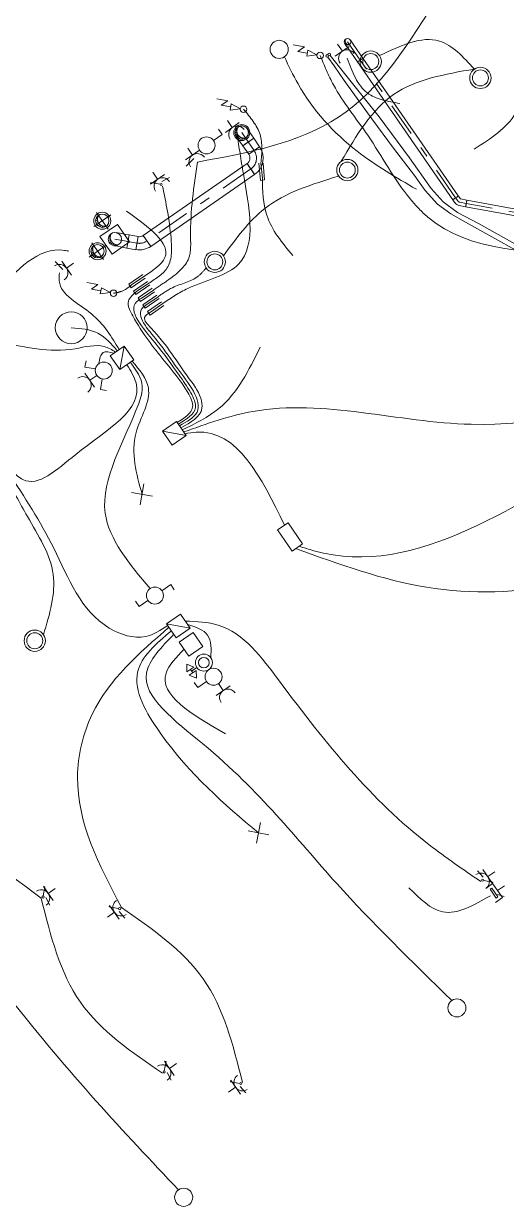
# Model space of a CAD drawing. Header units: metres. Extents: x 2747662.9 to 2747731.3, y 1250221.9 to 1250283.3.
# Drawn here: x 2747701.33 to 2747705.87, y 1250235.6 to 1250246.71 of the extents above; entities that cross this region are included whole.
import ezdxf

# ---------------------------------------------------------------- set-up
doc = ezdxf.new("R2010")
doc.units = ezdxf.units.M
doc.header["$MEASUREMENT"] = 0
for name, pattern in [('EL_Boden', [900, 600, -300]), ('EL_Hohldecke', [1500, 600, -300, 0, -300, 0, -300]), ('STRICHPUNKT2-A0PKHS6Z00', [0.635, 0.3175, -0.15875, 0, -0.15875]), ('STRICHPUNKT2-A0PKHS7900', [0.635, 0.3175, -0.15875, 0, -0.15875]), ('STRICHPUNKT2-A0PKHS8H00', [0.635, 0.3175, -0.15875, 0, -0.15875])]:
    doc.linetypes.add(name, pattern=pattern)
for name, color, linetype in [('___deckendurchbruch', 7, 'Continuous'), ('___elektro', 7, 'Continuous'), ('___lueftung', 7, 'Continuous'), ('___sanitär', 7, 'Continuous')]:
    doc.layers.add(name, color=color, linetype=linetype)

msp = doc.modelspace()

# ---------------------------------------------------------------- linework, layer by layer
at = {"color": 30, "linetype": 'Continuous', "lineweight": 0, "true_color": 0xff8d1c}
for p, q in [((2747703.559, 1250245.24), (2747703.545, 1250245.4)), ((2747703.565, 1250245.402), (2747703.578, 1250245.262)), ((2747703.565, 1250245.402), (2747703.565, 1250245.402)), ((2747703.585, 1250245.403), (2747703.599, 1250245.244)), ((2747703.599, 1250245.244), (2747703.559, 1250245.24)), ((2747702.322, 1250244.263), (2747702.453, 1250244.354)), ((2747702.344, 1250244.23), (2747702.322, 1250244.263)), ((2747702.476, 1250244.321), (2747702.344, 1250244.23)), ((2747702.465, 1250244.337), (2747702.349, 1250244.258)), ((2747702.366, 1250244.199), (2747702.497, 1250244.29)), ((2747702.52, 1250244.257), (2747702.389, 1250244.166)), ((2747702.509, 1250244.273), (2747702.394, 1250244.194)), ((2747702.465, 1250244.337), (2747702.465, 1250244.337)), ((2747702.509, 1250244.273), (2747702.509, 1250244.273)), ((2747702.389, 1250244.166), (2747702.366, 1250244.199)), ((2747702.41, 1250244.135), (2747702.542, 1250244.226)), ((2747702.433, 1250244.102), (2747702.41, 1250244.135)), ((2747702.565, 1250244.193), (2747702.433, 1250244.102)), ((2747702.553, 1250244.209), (2747702.438, 1250244.13)), ((2747702.454, 1250244.071), (2747702.586, 1250244.162)), ((2747702.609, 1250244.129), (2747702.477, 1250244.038)), ((2747702.597, 1250244.146), (2747702.482, 1250244.066)), ((2747702.553, 1250244.209), (2747702.553, 1250244.209)), ((2747702.597, 1250244.146), (2747702.597, 1250244.146)), ((2747702.477, 1250244.038), (2747702.454, 1250244.071)), ((2747702.499, 1250244.007), (2747702.63, 1250244.098)), ((2747702.499, 1250244.007), (2747702.63, 1250244.098)), ((2747702.653, 1250244.065), (2747702.522, 1250243.974)), ((2747702.653, 1250244.065), (2747702.522, 1250243.974)), ((2747702.642, 1250244.082), (2747702.527, 1250244.002)), ((2747702.642, 1250244.082), (2747702.527, 1250244.002)), ((2747702.642, 1250244.082), (2747702.642, 1250244.082)), ((2747702.642, 1250244.082), (2747702.642, 1250244.082)), ((2747702.522, 1250243.974), (2747702.499, 1250244.007)), ((2747702.522, 1250243.974), (2747702.499, 1250244.007))]:
    msp.add_line(p, q, dxfattribs=at)
at = {"color": 30, "linetype": 'EL_Boden', "lineweight": 0, "true_color": 0xff8d1c}
for points, knots in [([(2747705.243, 1250246.989), (2747704.968, 1250246.543), (2747704.693, 1250246.097), (2747704.294, 1250245.833), (2747703.923, 1250245.588), (2747703.445, 1250245.5), (2747702.967, 1250245.412)], [0, 0, 0, 0, 1, 1, 1, 2, 2, 2, 2]), ([(2747704.121, 1250246.414), (2747704.16, 1250246.32), (2747704.198, 1250246.226), (2747704.247, 1250246.138), (2747704.337, 1250245.97), (2747704.461, 1250245.822), (2747704.569, 1250245.664), (2747704.705, 1250245.464), (2747704.815, 1250245.249), (2747704.97, 1250245.063), (2747705.02, 1250245.002), (2747705.075, 1250244.944), (2747705.135, 1250244.894), (2747705.527, 1250244.563), (2747706.114, 1250244.561), (2747706.652, 1250244.555), (2747706.968, 1250244.552), (2747707.267, 1250244.549), (2747707.566, 1250244.545)], [0, 0, 0, 0, 1, 1, 1, 2, 2, 2, 3, 3, 3, 4, 4, 4, 5, 5, 5, 6, 6, 6, 6]), ([(2747704.375, 1250246.387), (2747704.423, 1250246.26), (2747704.471, 1250246.132), (2747704.565, 1250246.061), (2747704.645, 1250246.002), (2747704.757, 1250245.982), (2747704.869, 1250245.963)], [0, 0, 0, 0, 1, 1, 1, 2, 2, 2, 2])]:
    msp.add_open_spline(points, degree=3, knots=knots, dxfattribs=at)
at = {"color": 30, "linetype": 'EL_Hohldecke', "lineweight": 0, "true_color": 0xff8d1c}
for points, knots in [([(2747705.571, 1250246.286), (2747705.467, 1250246.399), (2747705.363, 1250246.513), (2747705.242, 1250246.549), (2747705.076, 1250246.6), (2747704.877, 1250246.506), (2747704.679, 1250246.413)], [0, 0, 0, 0, 1, 1, 1, 2, 2, 2, 2]), ([(2747704.32, 1250245.419), (2747704.462, 1250245.66), (2747704.603, 1250245.901), (2747704.812, 1250246.046), (2747705.02, 1250246.19), (2747705.296, 1250246.238), (2747705.571, 1250246.286)], [0, 0, 0, 0, 1, 1, 1, 2, 2, 2, 2]), ([(2747703.401, 1250245.908), (2747703.465, 1250245.832), (2747703.529, 1250245.757), (2747703.556, 1250245.67), (2747703.581, 1250245.588), (2747703.573, 1250245.495), (2747703.565, 1250245.402)], [0, 0, 0, 0, 1, 1, 1, 2, 2, 2, 2]), ([(2747703.341, 1250245.671), (2747703.359, 1250245.552), (2747703.376, 1250245.433), (2747703.399, 1250245.301), (2747703.451, 1250245.002), (2747703.528, 1250244.634), (2747703.356, 1250244.454), (2747703.249, 1250244.342), (2747703.043, 1250244.303), (2747702.878, 1250244.225), (2747702.792, 1250244.184), (2747702.717, 1250244.133), (2747702.642, 1250244.082)], [0, 0, 0, 0, 1, 1, 1, 2, 2, 2, 3, 3, 3, 4, 4, 4, 4]), ([(2747702.967, 1250245.412), (2747702.933, 1250245.182), (2747702.9, 1250244.953), (2747702.903, 1250244.709), (2747702.904, 1250244.64), (2747702.908, 1250244.569), (2747702.886, 1250244.509), (2747702.855, 1250244.426), (2747702.775, 1250244.362), (2747702.697, 1250244.307), (2747702.648, 1250244.272), (2747702.601, 1250244.241), (2747702.553, 1250244.209)], [0, 0, 0, 0, 1, 1, 1, 2, 2, 2, 3, 3, 3, 4, 4, 4, 4]), ([(2747703.213, 1250244.531), (2747703.331, 1250244.694), (2747703.449, 1250244.857), (2747703.601, 1250244.975), (2747703.795, 1250245.127), (2747704.045, 1250245.203), (2747704.295, 1250245.28)], [0, 0, 0, 0, 1, 1, 1, 2, 2, 2, 2]), ([(2747702.639, 1250245.185), (2747702.672, 1250245.028), (2747702.704, 1250244.872), (2747702.719, 1250244.698), (2747702.728, 1250244.602), (2747702.731, 1250244.501), (2747702.688, 1250244.426), (2747702.651, 1250244.362), (2747702.58, 1250244.318), (2747702.509, 1250244.273)], [0, 0, 0, 0, 1, 1, 1, 2, 2, 2, 3, 3, 3, 3]), ([(2747703.049, 1250244.417), (2747703.025, 1250244.389), (2747703.002, 1250244.361), (2747702.974, 1250244.339), (2747702.906, 1250244.286), (2747702.812, 1250244.269), (2747702.732, 1250244.231), (2747702.684, 1250244.208), (2747702.641, 1250244.177), (2747702.597, 1250244.146)], [0, 0, 0, 0, 1, 1, 1, 2, 2, 2, 3, 3, 3, 3]), ([(2747702.179, 1250244.179), (2747702.207, 1250244.184), (2747702.235, 1250244.189), (2747702.26, 1250244.199), (2747702.293, 1250244.213), (2747702.321, 1250244.235), (2747702.349, 1250244.258)], [0, 0, 0, 0, 1, 1, 1, 2, 2, 2, 2])]:
    msp.add_open_spline(points, degree=3, knots=knots, dxfattribs=at)
at = {"color": 30, "linetype": 'Continuous', "lineweight": 0, "true_color": 0xff8d1c}
for points, knots in [([(2747703.785, 1250246.401), (2747703.826, 1250246.315), (2747703.866, 1250246.229), (2747703.913, 1250246.146), (2747704.052, 1250245.902), (2747704.247, 1250245.687), (2747704.469, 1250245.514), (2747704.644, 1250245.377), (2747704.835, 1250245.267), (2747705.027, 1250245.156)], [0, 0, 0, 0, 1, 1, 1, 2, 2, 2, 3, 3, 3, 3]), ([(2747706.048, 1250246.415), (2747706.047, 1250246.219), (2747706.045, 1250246.023), (2747705.959, 1250245.873), (2747705.879, 1250245.732), (2747705.724, 1250245.632), (2747705.569, 1250245.532)], [0, 0, 0, 0, 1, 1, 1, 2, 2, 2, 2]), ([(2747703.578, 1250245.262), (2747703.58, 1250245.142), (2747703.583, 1250245.021), (2747703.619, 1250244.912), (2747703.665, 1250244.773), (2747703.764, 1250244.653), (2747703.864, 1250244.533)], [0, 0, 0, 0, 1, 1, 1, 2, 2, 2, 2]), ([(2747702.465, 1250244.337), (2747702.55, 1250244.395), (2747702.635, 1250244.452), (2747702.662, 1250244.514), (2747702.72, 1250244.646), (2747702.511, 1250244.798), (2747702.302, 1250244.95)], [0, 0, 0, 0, 1, 1, 1, 2, 2, 2, 2]), ([(2747700.773, 1250243.791), (2747700.87, 1250243.919), (2747700.968, 1250244.047), (2747701.084, 1250244.186), (2747701.258, 1250244.392), (2747701.475, 1250244.621), (2747701.718, 1250244.582), (2747701.732, 1250244.58), (2747701.745, 1250244.577), (2747701.759, 1250244.574)], [0, 0, 0, 0, 1, 1, 1, 2, 2, 2, 3, 3, 3, 3]), ([(2747701.67, 1250244.37), (2747701.668, 1250244.344), (2747701.666, 1250244.319), (2747701.668, 1250244.295), (2747701.681, 1250244.159), (2747701.85, 1250244.084), (2747701.97, 1250243.986), (2747702.089, 1250243.889), (2747702.16, 1250243.769), (2747702.231, 1250243.649)], [0, 0, 0, 0, 1, 1, 1, 2, 2, 2, 3, 3, 3, 3]), ([(2747702.438, 1250244.13), (2747702.423, 1250244.121), (2747702.409, 1250244.111), (2747702.398, 1250244.101), (2747702.303, 1250244.014), (2747702.458, 1250243.849), (2747702.566, 1250243.717), (2747702.666, 1250243.597), (2747702.725, 1250243.506), (2747702.795, 1250243.408), (2747702.831, 1250243.358), (2747702.87, 1250243.305), (2747702.905, 1250243.243), (2747702.931, 1250243.198), (2747702.954, 1250243.146), (2747702.949, 1250243.104), (2747702.94, 1250243.039), (2747702.864, 1250242.995), (2747702.788, 1250242.95)], [0, 0, 0, 0, 1, 1, 1, 2, 2, 2, 3, 3, 3, 4, 4, 4, 5, 5, 5, 6, 6, 6, 6]), ([(2747702.394, 1250244.194), (2747702.361, 1250244.165), (2747702.328, 1250244.137), (2747702.319, 1250244.103), (2747702.308, 1250244.062), (2747702.334, 1250244.013), (2747702.359, 1250243.966), (2747702.452, 1250243.799), (2747702.551, 1250243.671), (2747702.655, 1250243.545), (2747702.73, 1250243.454), (2747702.807, 1250243.364), (2747702.876, 1250243.247), (2747702.903, 1250243.2), (2747702.928, 1250243.149), (2747702.922, 1250243.107), (2747702.914, 1250243.049), (2747702.846, 1250243.007), (2747702.777, 1250242.965)], [0, 0, 0, 0, 1, 1, 1, 2, 2, 2, 3, 3, 3, 4, 4, 4, 5, 5, 5, 6, 6, 6, 6]), ([(2747702.482, 1250244.066), (2747702.472, 1250244.059), (2747702.462, 1250244.052), (2747702.454, 1250244.044), (2747702.379, 1250243.971), (2747702.505, 1250243.837), (2747702.589, 1250243.733), (2747702.671, 1250243.633), (2747702.714, 1250243.561), (2747702.783, 1250243.467), (2747702.877, 1250243.34), (2747703.019, 1250243.171), (2747702.964, 1250243.062), (2747702.939, 1250243.011), (2747702.869, 1250242.972), (2747702.799, 1250242.934)], [0, 0, 0, 0, 1, 1, 1, 2, 2, 2, 3, 3, 3, 4, 4, 4, 5, 5, 5, 5]), ([(2747702.527, 1250244.002), (2747702.502, 1250243.986), (2747702.477, 1250243.97), (2747702.471, 1250243.952), (2747702.462, 1250243.923), (2747702.498, 1250243.887), (2747702.53, 1250243.853), (2747702.695, 1250243.677), (2747702.772, 1250243.537), (2747702.884, 1250243.383), (2747702.927, 1250243.325), (2747702.974, 1250243.266), (2747702.998, 1250243.193), (2747703.008, 1250243.161), (2747703.014, 1250243.127), (2747703.01, 1250243.098), (2747702.997, 1250243.014), (2747702.905, 1250242.965), (2747702.812, 1250242.915)], [0, 0, 0, 0, 1, 1, 1, 2, 2, 2, 3, 3, 3, 4, 4, 4, 5, 5, 5, 6, 6, 6, 6]), ([(2747701.781, 1250243.855), (2747701.869, 1250243.848), (2747701.957, 1250243.84), (2747702.03, 1250243.803), (2747702.101, 1250243.767), (2747702.158, 1250243.702), (2747702.214, 1250243.638)], [0, 0, 0, 0, 1, 1, 1, 2, 2, 2, 2]), ([(2747701.106, 1250243.724), (2747701.34, 1250243.671), (2747701.574, 1250243.618), (2747701.817, 1250243.658), (2747701.911, 1250243.673), (2747702.006, 1250243.702), (2747702.092, 1250243.677), (2747702.128, 1250243.667), (2747702.163, 1250243.647), (2747702.198, 1250243.626)], [0, 0, 0, 0, 1, 1, 1, 2, 2, 2, 3, 3, 3, 3]), ([(2747702.041, 1250243.518), (2747702.048, 1250243.562), (2747702.054, 1250243.606), (2747702.08, 1250243.621), (2747702.103, 1250243.636), (2747702.142, 1250243.625), (2747702.181, 1250243.615)], [0, 0, 0, 0, 1, 1, 1, 2, 2, 2, 2]), ([(2747702.825, 1250242.896), (2747702.948, 1250242.955), (2747703.07, 1250243.013), (2747703.17, 1250243.096), (2747703.344, 1250243.24), (2747703.451, 1250243.456), (2747703.557, 1250243.671)], [0, 0, 0, 0, 1, 1, 1, 2, 2, 2, 2]), ([(2747701.219, 1250242.511), (2747701.255, 1250242.478), (2747701.29, 1250242.446), (2747701.327, 1250242.428), (2747701.474, 1250242.355), (2747701.639, 1250242.518), (2747701.823, 1250242.664), (2747702.118, 1250242.897), (2747702.462, 1250243.085), (2747702.39, 1250243.338), (2747702.374, 1250243.392), (2747702.34, 1250243.449), (2747702.305, 1250243.506)], [0, 0, 0, 0, 1, 1, 1, 2, 2, 2, 3, 3, 3, 4, 4, 4, 4]), ([(2747702.523, 1250241.403), (2747702.328, 1250241.634), (2747702.134, 1250241.866), (2747702.1, 1250242.113), (2747702.056, 1250242.436), (2747702.284, 1250242.788), (2747702.415, 1250243.144), (2747702.434, 1250243.198), (2747702.452, 1250243.252), (2747702.449, 1250243.303), (2747702.445, 1250243.383), (2747702.391, 1250243.456), (2747702.338, 1250243.529)], [0, 0, 0, 0, 1, 1, 1, 2, 2, 2, 3, 3, 3, 4, 4, 4, 4]), ([(2747702.447, 1250242.289), (2747702.393, 1250242.482), (2747702.34, 1250242.675), (2747702.391, 1250242.869), (2747702.43, 1250243.013), (2747702.528, 1250243.158), (2747702.506, 1250243.289), (2747702.492, 1250243.377), (2747702.423, 1250243.459), (2747702.355, 1250243.54)], [0, 0, 0, 0, 1, 1, 1, 2, 2, 2, 3, 3, 3, 3]), ([(2747702.839, 1250242.876), (2747703.055, 1250242.952), (2747703.27, 1250243.029), (2747703.489, 1250243.068), (2747704.154, 1250243.187), (2747704.854, 1250242.964), (2747705.541, 1250242.947), (2747706.139, 1250242.932), (2747706.727, 1250243.073), (2747707.32, 1250243.135), (2747707.613, 1250243.166), (2747707.907, 1250243.178), (2747708.201, 1250243.189)], [0, 0, 0, 0, 1, 1, 1, 2, 2, 2, 3, 3, 3, 4, 4, 4, 4]), ([(2747703.924, 1250241.802), (2747703.969, 1250241.787), (2747704.015, 1250241.772), (2747704.061, 1250241.759), (2747705.029, 1250241.485), (2747705.986, 1250242.227), (2747706.945, 1250242.74), (2747707.242, 1250242.899), (2747707.54, 1250243.036), (2747707.843, 1250243.033), (2747708.076, 1250243.03), (2747708.313, 1250242.945), (2747708.55, 1250242.859)], [0, 0, 0, 0, 1, 1, 1, 2, 2, 2, 3, 3, 3, 4, 4, 4, 4]), ([(2747702.851, 1250242.859), (2747702.887, 1250242.865), (2747702.923, 1250242.871), (2747702.957, 1250242.873), (2747703.345, 1250242.898), (2747703.566, 1250242.449), (2747703.787, 1250241.999)], [0, 0, 0, 0, 1, 1, 1, 2, 2, 2, 2]), ([(2747703.891, 1250241.779), (2747704.303, 1250241.631), (2747704.715, 1250241.483), (2747705.121, 1250241.416), (2747705.982, 1250241.275), (2747706.814, 1250241.498), (2747707.816, 1250241.773), (2747708.211, 1250241.882), (2747708.632, 1250241.999), (2747708.751, 1250242.296), (2747708.81, 1250242.443), (2747708.795, 1250242.634), (2747708.78, 1250242.824)], [0, 0, 0, 0, 1, 1, 1, 2, 2, 2, 3, 3, 3, 4, 4, 4, 4]), ([(2747701.52, 1250240.97), (2747701.578, 1250241.162), (2747701.636, 1250241.354), (2747701.611, 1250241.537), (2747701.586, 1250241.726), (2747701.47, 1250241.905), (2747701.369, 1250242.081), (2747701.294, 1250242.211), (2747701.226, 1250242.34), (2747701.159, 1250242.469)], [0, 0, 0, 0, 1, 1, 1, 2, 2, 2, 3, 3, 3, 3]), ([(2747702.689, 1250241.056), (2747702.621, 1250241.012), (2747702.554, 1250240.969), (2747702.48, 1250240.953), (2747702.369, 1250240.93), (2747702.242, 1250240.97), (2747702.139, 1250241.032), (2747701.868, 1250241.194), (2747701.756, 1250241.504), (2747701.616, 1250241.784), (2747701.489, 1250242.037), (2747701.341, 1250242.264), (2747701.192, 1250242.492)], [0, 0, 0, 0, 1, 1, 1, 2, 2, 2, 3, 3, 3, 4, 4, 4, 4]), ([(2747702.252, 1250238.406), (2747702.044, 1250238.805), (2747701.835, 1250239.205), (2747701.84, 1250239.634), (2747701.842, 1250239.834), (2747701.891, 1250240.041), (2747701.978, 1250240.223), (2747702.136, 1250240.55), (2747702.418, 1250240.795), (2747702.7, 1250241.04)], [0, 0, 0, 0, 1, 1, 1, 2, 2, 2, 3, 3, 3, 3]), ([(2747705.632, 1250238.65), (2747705.467, 1250238.762), (2747705.301, 1250238.874), (2747705.146, 1250238.995), (2747704.602, 1250239.416), (2747704.182, 1250239.94), (2747703.738, 1250240.533), (2747703.572, 1250240.755), (2747703.403, 1250240.986), (2747703.163, 1250241.06), (2747703.068, 1250241.089), (2747702.961, 1250241.094), (2747702.854, 1250241.098)], [0, 0, 0, 0, 1, 1, 1, 2, 2, 2, 3, 3, 3, 4, 4, 4, 4]), ([(2747703.093, 1250240.753), (2747703.097, 1250240.833), (2747703.1, 1250240.913), (2747703.063, 1250240.965), (2747703.027, 1250241.016), (2747702.952, 1250241.041), (2747702.877, 1250241.065)], [0, 0, 0, 0, 1, 1, 1, 2, 2, 2, 2]), ([(2747703.541, 1250239.107), (2747703.22, 1250239.378), (2747702.9, 1250239.649), (2747702.618, 1250240.046), (2747702.487, 1250240.231), (2747702.365, 1250240.443), (2747702.405, 1250240.619), (2747702.438, 1250240.764), (2747702.58, 1250240.885), (2747702.723, 1250241.007)], [0, 0, 0, 0, 1, 1, 1, 2, 2, 2, 3, 3, 3, 3]), ([(2747705.358, 1250237.531), (2747704.982, 1250237.899), (2747704.606, 1250238.267), (2747704.278, 1250238.63), (2747703.89, 1250239.06), (2747703.57, 1250239.485), (2747703.016, 1250239.946), (2747702.758, 1250240.16), (2747702.449, 1250240.382), (2747702.489, 1250240.611), (2747702.511, 1250240.731), (2747702.628, 1250240.852), (2747702.746, 1250240.974)], [0, 0, 0, 0, 1, 1, 1, 2, 2, 2, 3, 3, 3, 4, 4, 4, 4]), ([(2747702.842, 1250240.834), (2747702.77, 1250240.758), (2747702.697, 1250240.682), (2747702.672, 1250240.609), (2747702.602, 1250240.403), (2747702.916, 1250240.22), (2747703.23, 1250240.038)], [0, 0, 0, 0, 1, 1, 1, 2, 2, 2, 2]), ([(2747701.499, 1250238.493), (2747701.087, 1250238.805), (2747700.674, 1250239.118), (2747700.243, 1250239.083), (2747699.959, 1250239.06), (2747699.667, 1250238.886), (2747699.405, 1250238.72), (2747699.326, 1250238.67), (2747699.249, 1250238.621), (2747699.172, 1250238.572)], [0, 0, 0, 0, 1, 1, 1, 2, 2, 2, 3, 3, 3, 3]), ([(2747702.789, 1250235.752), (2747702.276, 1250236.296), (2747701.762, 1250236.839), (2747701.199, 1250237.562), (2747700.754, 1250238.132), (2747700.278, 1250238.814), (2747699.703, 1250238.738), (2747699.538, 1250238.716), (2747699.364, 1250238.631), (2747699.19, 1250238.546)], [0, 0, 0, 0, 1, 1, 1, 2, 2, 2, 3, 3, 3, 3]), ([(2747705.722, 1250238.517), (2747705.567, 1250238.427), (2747705.412, 1250238.337), (2747705.274, 1250238.365), (2747705.16, 1250238.387), (2747705.058, 1250238.489), (2747704.956, 1250238.592)], [0, 0, 0, 0, 1, 1, 1, 2, 2, 2, 2]), ([(2747702.638, 1250236.848), (2747702.347, 1250237.047), (2747702.056, 1250237.246), (2747701.867, 1250237.516), (2747701.673, 1250237.792), (2747701.586, 1250238.142), (2747701.499, 1250238.493)], [0, 0, 0, 0, 1, 1, 1, 2, 2, 2, 2]), ([(2747703.391, 1250236.762), (2747703.303, 1250237.111), (2747703.215, 1250237.46), (2747703.022, 1250237.735), (2747702.832, 1250238.006), (2747702.542, 1250238.206), (2747702.252, 1250238.406)], [0, 0, 0, 0, 1, 1, 1, 2, 2, 2, 2])]:
    msp.add_open_spline(points, degree=3, knots=knots, dxfattribs=at)
at = {"layer": '___deckendurchbruch', "color": 215, "linetype": 'STRICHPUNKT2-A0PKHS6Z00', "lineweight": 0, "true_color": 0xa44f91}
for p, q in [((2747701.994, 1250244.806), (2747702.152, 1250244.915)), ((2747702.128, 1250244.781), (2747702.018, 1250244.939)), ((2747701.949, 1250244.519), (2747702.107, 1250244.628)), ((2747702.083, 1250244.495), (2747701.973, 1250244.653))]:
    msp.add_line(p, q, dxfattribs=at)
at = {"layer": '___deckendurchbruch', "color": 215, "linetype": 'Continuous', "lineweight": 0, "true_color": 0xa44f91}
for centre in [(2747702.073, 1250244.86), (2747702.028, 1250244.574)]:
    msp.add_circle(centre, 0.08, dxfattribs=at)
at = {"layer": '___elektro', "color": 30, "linetype": 'Continuous', "lineweight": 0, "true_color": 0xff8d1c}
for p, q in [((2747703.688, 1250246.541), (2747703.688, 1250246.541)), ((2747703.806, 1250246.52), (2747703.806, 1250246.52)), ((2747703.974, 1250246.495), (2747703.869, 1250246.514)), ((2747703.912, 1250246.452), (2747703.974, 1250246.495)), ((2747703.995, 1250246.407), (2747704.005, 1250246.465)), ((2747704.091, 1250246.42), (2747704.005, 1250246.465)), ((2747704.264, 1250246.407), (2747704.395, 1250246.499)), ((2747704.33, 1250246.453), (2747704.284, 1250246.519)), ((2747704.284, 1250246.519), (2747704.284, 1250246.519)), ((2747704.284, 1250246.519), (2747704.284, 1250246.519)), ((2747703.667, 1250246.423), (2747703.667, 1250246.423)), ((2747703.785, 1250246.401), (2747703.785, 1250246.402)), ((2747703.785, 1250246.401), (2747703.785, 1250246.402)), ((2747703.785, 1250246.401), (2747703.785, 1250246.402)), ((2747704, 1250246.436), (2747703.912, 1250246.452)), ((2747704.091, 1250246.42), (2747703.995, 1250246.407)), ((2747704.121, 1250246.414), (2747704.121, 1250246.414)), ((2747704.54, 1250246.438), (2747704.54, 1250246.438)), ((2747704.597, 1250246.356), (2747704.597, 1250246.356)), ((2747704.679, 1250246.413), (2747704.679, 1250246.413)), ((2747704.515, 1250246.299), (2747704.515, 1250246.299)), ((2747704.515, 1250246.299), (2747704.515, 1250246.299)), ((2747704.654, 1250246.274), (2747704.654, 1250246.274)), ((2747705.571, 1250246.286), (2747705.571, 1250246.286)), ((2747705.71, 1250246.26), (2747705.71, 1250246.26)), ((2747705.546, 1250246.146), (2747705.546, 1250246.146)), ((2747705.546, 1250246.146), (2747705.546, 1250246.146)), ((2747705.628, 1250246.203), (2747705.628, 1250246.203)), ((2747705.685, 1250246.121), (2747705.685, 1250246.121)), ((2747703.254, 1250245.988), (2747703.15, 1250246.007)), ((2747703.192, 1250245.946), (2747703.254, 1250245.988)), ((2747703.281, 1250245.93), (2747703.192, 1250245.946)), ((2747703.275, 1250245.901), (2747703.286, 1250245.958)), ((2747703.371, 1250245.913), (2747703.275, 1250245.901)), ((2747703.371, 1250245.913), (2747703.286, 1250245.958)), ((2747703.401, 1250245.908), (2747703.401, 1250245.908)), ((2747703.295, 1250245.737), (2747703.25, 1250245.803)), ((2747703.25, 1250245.803), (2747703.25, 1250245.803)), ((2747703.25, 1250245.803), (2747703.25, 1250245.803)), ((2747703.201, 1250245.671), (2747703.166, 1250245.72)), ((2747703.23, 1250245.691), (2747703.361, 1250245.783)), ((2747703.007, 1250245.634), (2747703.007, 1250245.634)), ((2747703.118, 1250245.614), (2747703.201, 1250245.671)), ((2747703.118, 1250245.614), (2747703.118, 1250245.614)), ((2747702.987, 1250245.523), (2747702.855, 1250245.432)), ((2747702.921, 1250245.477), (2747702.876, 1250245.543)), ((2747702.876, 1250245.543), (2747702.876, 1250245.543)), ((2747702.876, 1250245.543), (2747702.876, 1250245.543)), ((2747702.921, 1250245.477), (2747702.921, 1250245.478)), ((2747702.987, 1250245.523), (2747702.987, 1250245.523)), ((2747703.098, 1250245.503), (2747703.098, 1250245.503)), ((2747702.861, 1250245.372), (2747702.935, 1250245.444)), ((2747704.32, 1250245.419), (2747704.32, 1250245.419)), ((2747704.459, 1250245.394), (2747704.459, 1250245.394)), ((2747702.527, 1250245.205), (2747702.659, 1250245.296)), ((2747702.548, 1250245.316), (2747702.548, 1250245.316)), ((2747702.548, 1250245.316), (2747702.548, 1250245.316)), ((2747702.593, 1250245.251), (2747702.548, 1250245.316)), ((2747702.548, 1250245.316), (2747702.548, 1250245.316)), ((2747702.548, 1250245.316), (2747702.548, 1250245.316)), ((2747702.632, 1250245.229), (2747702.704, 1250245.267)), ((2747704.295, 1250245.28), (2747704.295, 1250245.28)), ((2747704.295, 1250245.28), (2747704.295, 1250245.28)), ((2747704.377, 1250245.337), (2747704.377, 1250245.337)), ((2747704.434, 1250245.254), (2747704.434, 1250245.254)), ((2747702.53, 1250245.219), (2747702.527, 1250245.205)), ((2747702.618, 1250245.203), (2747702.53, 1250245.219)), ((2747701.63, 1250244.476), (2747701.703, 1250244.402)), ((2747701.782, 1250244.35), (2747701.691, 1250244.481)), ((2747701.736, 1250244.415), (2747701.802, 1250244.461)), ((2747701.802, 1250244.461), (2747701.802, 1250244.461)), ((2747701.802, 1250244.461), (2747701.802, 1250244.461)), ((2747703.074, 1250244.556), (2747703.074, 1250244.556)), ((2747703.131, 1250244.474), (2747703.131, 1250244.474)), ((2747703.213, 1250244.531), (2747703.213, 1250244.531)), ((2747701.736, 1250244.415), (2747701.736, 1250244.415)), ((2747703.049, 1250244.417), (2747703.049, 1250244.417)), ((2747703.049, 1250244.417), (2747703.049, 1250244.417)), ((2747703.188, 1250244.392), (2747703.188, 1250244.392)), ((2747702.032, 1250244.26), (2747701.928, 1250244.279)), ((2747701.971, 1250244.217), (2747702.032, 1250244.26)), ((2747702.059, 1250244.201), (2747701.971, 1250244.217)), ((2747702.054, 1250244.172), (2747702.064, 1250244.23)), ((2747702.15, 1250244.185), (2747702.054, 1250244.172)), ((2747702.15, 1250244.185), (2747702.064, 1250244.23)), ((2747702.179, 1250244.179), (2747702.18, 1250244.179)), ((2747702.28, 1250243.683), (2747702.148, 1250243.592)), ((2747702.28, 1250243.683), (2747702.239, 1250243.461)), ((2747702.371, 1250243.552), (2747702.28, 1250243.683)), ((2747702.148, 1250243.592), (2747702.239, 1250243.461)), ((2747702.16, 1250243.576), (2747702.16, 1250243.576)), ((2747702.165, 1250243.604), (2747702.165, 1250243.604)), ((2747702.181, 1250243.615), (2747702.181, 1250243.615)), ((2747702.198, 1250243.626), (2747702.198, 1250243.626)), ((2747702.214, 1250243.638), (2747702.214, 1250243.638)), ((2747702.231, 1250243.649), (2747702.231, 1250243.649)), ((2747702.247, 1250243.661), (2747702.247, 1250243.661)), ((2747702.263, 1250243.672), (2747702.263, 1250243.672)), ((2747702.291, 1250243.667), (2747702.291, 1250243.667)), ((2747702.303, 1250243.65), (2747702.303, 1250243.65)), ((2747702.314, 1250243.634), (2747702.314, 1250243.634)), ((2747702.325, 1250243.618), (2747702.325, 1250243.618)), ((2747702.337, 1250243.601), (2747702.337, 1250243.601)), ((2747702.348, 1250243.585), (2747702.348, 1250243.585)), ((2747702.36, 1250243.568), (2747702.36, 1250243.568)), ((2747701.91, 1250243.485), (2747701.921, 1250243.544)), ((2747702.008, 1250243.467), (2747701.91, 1250243.485)), ((2747702.041, 1250243.518), (2747702.041, 1250243.518)), ((2747702.153, 1250243.498), (2747702.153, 1250243.498)), ((2747702.171, 1250243.559), (2747702.171, 1250243.559)), ((2747702.182, 1250243.543), (2747702.183, 1250243.543)), ((2747702.194, 1250243.526), (2747702.194, 1250243.526)), ((2747702.205, 1250243.51), (2747702.205, 1250243.51)), ((2747702.217, 1250243.494), (2747702.217, 1250243.494)), ((2747702.228, 1250243.477), (2747702.228, 1250243.477)), ((2747702.239, 1250243.461), (2747702.371, 1250243.552)), ((2747702.256, 1250243.472), (2747702.256, 1250243.472)), ((2747702.272, 1250243.483), (2747702.272, 1250243.483)), ((2747702.289, 1250243.495), (2747702.289, 1250243.495)), ((2747702.305, 1250243.506), (2747702.305, 1250243.506)), ((2747702.322, 1250243.518), (2747702.322, 1250243.518)), ((2747702.338, 1250243.529), (2747702.338, 1250243.529)), ((2747702.355, 1250243.54), (2747702.355, 1250243.54)), ((2747702.001, 1250243.296), (2747701.91, 1250243.427)), ((2747701.955, 1250243.361), (2747702.021, 1250243.407)), ((2747702.021, 1250243.407), (2747702.021, 1250243.407)), ((2747702.073, 1250243.374), (2747702.055, 1250243.275)), ((2747702.133, 1250243.387), (2747702.133, 1250243.387)), ((2747702.055, 1250243.275), (2747702.114, 1250243.265)), ((2747702.771, 1250242.974), (2747702.639, 1250242.883)), ((2747702.672, 1250242.906), (2747702.672, 1250242.906)), ((2747702.689, 1250242.917), (2747702.689, 1250242.917)), ((2747702.705, 1250242.929), (2747702.705, 1250242.929)), ((2747702.722, 1250242.94), (2747702.722, 1250242.94)), ((2747702.738, 1250242.951), (2747702.738, 1250242.952)), ((2747702.755, 1250242.963), (2747702.755, 1250242.963)), ((2747702.862, 1250242.843), (2747702.771, 1250242.974)), ((2747702.782, 1250242.958), (2747702.782, 1250242.958)), ((2747702.794, 1250242.941), (2747702.794, 1250242.941)), ((2747702.805, 1250242.925), (2747702.805, 1250242.925)), ((2747702.817, 1250242.909), (2747702.817, 1250242.909)), ((2747702.639, 1250242.883), (2747702.731, 1250242.752)), ((2747702.639, 1250242.883), (2747702.862, 1250242.843)), ((2747702.651, 1250242.867), (2747702.651, 1250242.867)), ((2747702.656, 1250242.895), (2747702.656, 1250242.895)), ((2747702.662, 1250242.85), (2747702.662, 1250242.85)), ((2747702.674, 1250242.834), (2747702.674, 1250242.834)), ((2747702.685, 1250242.817), (2747702.685, 1250242.817)), ((2747702.696, 1250242.801), (2747702.696, 1250242.801)), ((2747702.731, 1250242.752), (2747702.862, 1250242.843)), ((2747702.796, 1250242.797), (2747702.796, 1250242.797)), ((2747702.813, 1250242.809), (2747702.813, 1250242.809)), ((2747702.828, 1250242.892), (2747702.828, 1250242.892)), ((2747702.829, 1250242.82), (2747702.829, 1250242.82)), ((2747702.839, 1250242.876), (2747702.839, 1250242.876)), ((2747702.846, 1250242.831), (2747702.846, 1250242.831)), ((2747702.851, 1250242.859), (2747702.851, 1250242.859)), ((2747702.708, 1250242.785), (2747702.708, 1250242.785)), ((2747702.719, 1250242.768), (2747702.719, 1250242.768)), ((2747702.747, 1250242.763), (2747702.747, 1250242.763)), ((2747702.763, 1250242.774), (2747702.763, 1250242.774)), ((2747702.78, 1250242.786), (2747702.78, 1250242.786)), ((2747702.429, 1250242.191), (2747702.465, 1250242.388)), ((2747702.546, 1250242.271), (2747702.349, 1250242.307)), ((2747702.447, 1250242.289), (2747702.447, 1250242.289)), ((2747703.721, 1250241.954), (2747703.82, 1250242.022)), ((2747703.803, 1250242.011), (2747703.803, 1250242.011)), ((2747703.82, 1250242.022), (2747703.956, 1250241.825)), ((2747703.721, 1250241.954), (2747703.858, 1250241.756)), ((2747703.733, 1250241.937), (2747703.733, 1250241.937)), ((2747703.738, 1250241.965), (2747703.738, 1250241.965)), ((2747703.744, 1250241.921), (2747703.744, 1250241.921)), ((2747703.754, 1250241.977), (2747703.754, 1250241.977)), ((2747703.755, 1250241.904), (2747703.755, 1250241.904)), ((2747703.77, 1250241.988), (2747703.771, 1250241.988)), ((2747703.787, 1250241.999), (2747703.787, 1250241.999)), ((2747703.831, 1250242.006), (2747703.831, 1250242.006)), ((2747703.843, 1250241.989), (2747703.843, 1250241.989)), ((2747703.854, 1250241.973), (2747703.854, 1250241.973)), ((2747703.865, 1250241.956), (2747703.865, 1250241.956)), ((2747703.877, 1250241.94), (2747703.877, 1250241.94)), ((2747703.888, 1250241.923), (2747703.888, 1250241.923)), ((2747703.9, 1250241.907), (2747703.9, 1250241.907)), ((2747703.767, 1250241.888), (2747703.767, 1250241.888)), ((2747703.778, 1250241.872), (2747703.778, 1250241.872)), ((2747703.789, 1250241.855), (2747703.79, 1250241.855)), ((2747703.801, 1250241.839), (2747703.801, 1250241.839)), ((2747703.812, 1250241.822), (2747703.812, 1250241.822)), ((2747703.824, 1250241.806), (2747703.824, 1250241.806)), ((2747703.835, 1250241.789), (2747703.835, 1250241.789)), ((2747703.858, 1250241.756), (2747703.956, 1250241.825)), ((2747703.907, 1250241.791), (2747703.907, 1250241.791)), ((2747703.911, 1250241.891), (2747703.911, 1250241.891)), ((2747703.922, 1250241.874), (2747703.922, 1250241.874)), ((2747703.924, 1250241.802), (2747703.924, 1250241.802)), ((2747703.934, 1250241.858), (2747703.934, 1250241.858)), ((2747703.94, 1250241.813), (2747703.94, 1250241.813)), ((2747703.945, 1250241.841), (2747703.945, 1250241.841)), ((2747703.846, 1250241.773), (2747703.846, 1250241.773)), ((2747703.874, 1250241.768), (2747703.874, 1250241.768)), ((2747703.891, 1250241.779), (2747703.891, 1250241.779)), ((2747702.523, 1250241.403), (2747702.523, 1250241.403)), ((2747702.634, 1250241.383), (2747702.716, 1250241.44)), ((2747702.634, 1250241.383), (2747702.634, 1250241.383)), ((2747702.716, 1250241.44), (2747702.75, 1250241.391)), ((2747702.42, 1250241.235), (2747702.386, 1250241.284)), ((2747702.502, 1250241.292), (2747702.42, 1250241.235)), ((2747702.502, 1250241.292), (2747702.502, 1250241.292)), ((2747702.614, 1250241.272), (2747702.614, 1250241.272)), ((2747702.809, 1250241.164), (2747702.677, 1250241.072)), ((2747702.759, 1250241.129), (2747702.759, 1250241.129)), ((2747702.776, 1250241.141), (2747702.776, 1250241.141)), ((2747702.792, 1250241.152), (2747702.792, 1250241.152)), ((2747702.9, 1250241.032), (2747702.809, 1250241.164)), ((2747702.82, 1250241.147), (2747702.82, 1250241.147)), ((2747702.832, 1250241.131), (2747702.832, 1250241.131)), ((2747702.677, 1250241.072), (2747702.768, 1250240.941)), ((2747702.677, 1250241.072), (2747702.9, 1250241.032)), ((2747702.689, 1250241.056), (2747702.689, 1250241.056)), ((2747702.694, 1250241.084), (2747702.694, 1250241.084)), ((2747702.7, 1250241.04), (2747702.7, 1250241.04)), ((2747702.71, 1250241.095), (2747702.71, 1250241.095)), ((2747702.711, 1250241.023), (2747702.711, 1250241.023)), ((2747702.727, 1250241.107), (2747702.727, 1250241.107)), ((2747702.743, 1250241.118), (2747702.743, 1250241.118)), ((2747702.768, 1250240.941), (2747702.9, 1250241.032)), ((2747702.843, 1250241.114), (2747702.843, 1250241.114)), ((2747702.854, 1250241.098), (2747702.854, 1250241.098)), ((2747702.866, 1250241.081), (2747702.866, 1250241.081)), ((2747702.867, 1250241.009), (2747702.867, 1250241.009)), ((2747702.877, 1250241.065), (2747702.877, 1250241.065)), ((2747702.883, 1250241.021), (2747702.883, 1250241.021)), ((2747702.888, 1250241.048), (2747702.888, 1250241.049)), ((2747701.381, 1250240.996), (2747701.381, 1250240.996)), ((2747701.438, 1250240.913), (2747701.438, 1250240.913)), ((2747701.52, 1250240.97), (2747701.52, 1250240.97)), ((2747702.723, 1250241.007), (2747702.723, 1250241.007)), ((2747702.734, 1250240.99), (2747702.734, 1250240.99)), ((2747702.746, 1250240.974), (2747702.746, 1250240.974)), ((2747702.757, 1250240.957), (2747702.757, 1250240.957)), ((2747702.785, 1250240.952), (2747702.785, 1250240.952)), ((2747702.928, 1250240.991), (2747702.797, 1250240.9)), ((2747702.797, 1250240.9), (2747702.888, 1250240.768)), ((2747702.801, 1250240.964), (2747702.801, 1250240.964)), ((2747702.813, 1250240.911), (2747702.813, 1250240.911)), ((2747702.818, 1250240.975), (2747702.818, 1250240.975)), ((2747702.834, 1250240.986), (2747702.834, 1250240.987)), ((2747702.851, 1250240.998), (2747702.851, 1250240.998)), ((2747703.019, 1250240.859), (2747702.928, 1250240.991)), ((2747701.356, 1250240.856), (2747701.356, 1250240.856)), ((2747701.356, 1250240.856), (2747701.356, 1250240.856)), ((2747701.495, 1250240.831), (2747701.495, 1250240.831)), ((2747702.888, 1250240.768), (2747703.019, 1250240.859)), ((2747702.867, 1250240.693), (2747702.934, 1250240.666)), ((2747702.867, 1250240.693), (2747702.868, 1250240.621)), ((2747702.982, 1250240.773), (2747702.982, 1250240.773)), ((2747703.093, 1250240.753), (2747703.093, 1250240.753)), ((2747702.934, 1250240.666), (2747702.868, 1250240.621)), ((2747702.957, 1250240.634), (2747702.891, 1250240.588)), ((2747702.958, 1250240.562), (2747702.891, 1250240.588)), ((2747702.924, 1250240.611), (2747702.901, 1250240.644)), ((2747702.913, 1250240.627), (2747702.962, 1250240.661)), ((2747702.958, 1250240.562), (2747702.957, 1250240.634)), ((2747702.962, 1250240.661), (2747702.962, 1250240.661)), ((2747703.073, 1250240.641), (2747703.073, 1250240.641)), ((2747703.073, 1250240.641), (2747703.073, 1250240.641)), ((2747703.185, 1250240.621), (2747703.185, 1250240.621)), ((2747702.971, 1250240.473), (2747702.937, 1250240.522)), ((2747703.053, 1250240.53), (2747702.971, 1250240.473)), ((2747703.053, 1250240.53), (2747703.053, 1250240.53)), ((2747703.276, 1250240.489), (2747703.144, 1250240.398)), ((2747703.164, 1250240.51), (2747703.164, 1250240.51)), ((2747703.21, 1250240.444), (2747703.164, 1250240.51)), ((2747703.64, 1250239.089), (2747703.443, 1250239.125)), ((2747703.523, 1250239.009), (2747703.559, 1250239.206)), ((2747703.541, 1250239.107), (2747703.541, 1250239.107)), ((2747705.654, 1250238.69), (2747705.6, 1250238.75)), ((2747705.743, 1250238.63), (2747705.652, 1250238.762)), ((2747705.698, 1250238.696), (2747705.764, 1250238.742)), ((2747705.764, 1250238.742), (2747705.764, 1250238.742)), ((2747705.764, 1250238.742), (2747705.764, 1250238.742)), ((2747701.517, 1250238.514), (2747701.533, 1250238.601)), ((2747701.519, 1250238.604), (2747701.61, 1250238.472)), ((2747701.533, 1250238.601), (2747701.519, 1250238.604)), ((2747701.565, 1250238.538), (2747701.631, 1250238.584)), ((2747701.631, 1250238.584), (2747701.631, 1250238.584)), ((2747701.631, 1250238.584), (2747701.631, 1250238.584)), ((2747705.658, 1250238.66), (2747705.746, 1250238.644)), ((2747705.678, 1250238.585), (2747705.743, 1250238.63)), ((2747705.746, 1250238.644), (2747705.743, 1250238.63)), ((2747705.743, 1250238.63), (2747705.835, 1250238.499)), ((2747705.789, 1250238.565), (2747705.855, 1250238.61)), ((2747705.855, 1250238.61), (2747705.855, 1250238.61)), ((2747701.543, 1250238.499), (2747701.581, 1250238.427)), ((2747705.835, 1250238.499), (2747705.769, 1250238.453)), ((2747705.79, 1250238.528), (2747705.851, 1250238.51)), ((2747702.187, 1250238.361), (2747702.121, 1250238.315)), ((2747702.139, 1250238.412), (2747702.141, 1250238.426)), ((2747702.226, 1250238.396), (2747702.139, 1250238.412)), ((2747702.141, 1250238.426), (2747702.232, 1250238.295)), ((2747702.231, 1250238.367), (2747702.285, 1250238.307)), ((2747702.121, 1250238.315), (2747702.121, 1250238.315)), ((2747702.121, 1250238.315), (2747702.121, 1250238.315)), ((2747705.358, 1250237.531), (2747705.358, 1250237.531)), ((2747705.476, 1250237.51), (2747705.476, 1250237.51)), ((2747705.337, 1250237.413), (2747705.337, 1250237.413)), ((2747705.455, 1250237.392), (2747705.455, 1250237.392)), ((2747705.455, 1250237.392), (2747705.455, 1250237.392)), ((2747705.455, 1250237.392), (2747705.455, 1250237.392)), ((2747702.656, 1250236.87), (2747702.672, 1250236.957)), ((2747702.658, 1250236.96), (2747702.749, 1250236.828)), ((2747702.672, 1250236.957), (2747702.658, 1250236.96)), ((2747702.704, 1250236.894), (2747702.77, 1250236.94)), ((2747702.77, 1250236.94), (2747702.77, 1250236.94)), ((2747702.77, 1250236.94), (2747702.77, 1250236.94)), ((2747702.682, 1250236.855), (2747702.72, 1250236.783)), ((2747703.325, 1250236.716), (2747703.26, 1250236.671)), ((2747703.277, 1250236.768), (2747703.28, 1250236.782)), ((2747703.365, 1250236.752), (2747703.277, 1250236.768)), ((2747703.28, 1250236.782), (2747703.371, 1250236.651)), ((2747703.37, 1250236.723), (2747703.424, 1250236.663)), ((2747703.26, 1250236.671), (2747703.26, 1250236.671)), ((2747703.26, 1250236.671), (2747703.26, 1250236.671)), ((2747702.789, 1250235.752), (2747702.789, 1250235.752)), ((2747702.908, 1250235.73), (2747702.908, 1250235.731)), ((2747702.768, 1250235.634), (2747702.768, 1250235.634)), ((2747702.886, 1250235.612), (2747702.886, 1250235.612)), ((2747702.886, 1250235.612), (2747702.886, 1250235.612)), ((2747702.886, 1250235.612), (2747702.886, 1250235.612))]:
    msp.add_line(p, q, dxfattribs=at)
msp.add_lwpolyline([(2747705.776, 1250238.495), (2747705.719, 1250238.577), (2747705.736, 1250238.589), (2747705.793, 1250238.506)], close=True, dxfattribs=at)
for centre, radius in [((2747703.736, 1250246.471), 0.085), ((2747704.597, 1250246.356), 0.1), ((2747704.121, 1250246.414), 0.0303), ((2747704.597, 1250246.356), 0.075), ((2747705.628, 1250246.203), 0.1), ((2747705.628, 1250246.203), 0.075), ((2747703.401, 1250245.908), 0.0303), ((2747703.053, 1250245.569), 0.08), ((2747704.377, 1250245.337), 0.1), ((2747704.377, 1250245.337), 0.075), ((2747702.627, 1250245.201), 0.01), ((2747703.131, 1250244.474), 0.1), ((2747703.131, 1250244.474), 0.075), ((2747702.179, 1250244.179), 0.0303), ((2747701.781, 1250243.855), 0.15), ((2747702.087, 1250243.452), 0.08), ((2747702.568, 1250241.338), 0.08), ((2747701.438, 1250240.913), 0.1), ((2747701.438, 1250240.913), 0.075), ((2747703.028, 1250240.707), 0.08), ((2747703.028, 1250240.707), 0.05), ((2747703.119, 1250240.575), 0.08), ((2747705.649, 1250238.662), 0.01), ((2747701.516, 1250238.504), 0.01), ((2747702.236, 1250238.395), 0.01), ((2747705.407, 1250237.462), 0.085), ((2747702.654, 1250236.86), 0.01), ((2747703.375, 1250236.751), 0.01), ((2747702.838, 1250235.682), 0.085)]:
    msp.add_circle(centre, radius, dxfattribs=at)
for centre, start, end in [((2747704.375, 1250246.387), 34.7098, 214.7098), ((2747703.341, 1250245.671), 34.7099, 214.7099), ((2747702.967, 1250245.412), 34.7099, 214.7099), ((2747702.639, 1250245.185), 34.7099, 214.7099), ((2747701.67, 1250244.37), 304.7099, 124.7099), ((2747701.89, 1250243.316), 304.7099, 124.7099), ((2747703.255, 1250240.378), 34.7099, 214.7099), ((2747705.632, 1250238.65), 304.7098, 124.7098), ((2747701.499, 1250238.493), 304.7099, 124.7099), ((2747702.252, 1250238.406), 124.7098, 304.7098), ((2747702.638, 1250236.848), 304.7099, 124.7099), ((2747703.391, 1250236.762), 124.7098, 304.7098)]:
    msp.add_arc(centre, 0.08, start, end, dxfattribs=at)
at = {"layer": '___lueftung', "color": 152, "linetype": 'Continuous', "lineweight": 0, "true_color": 0x0365dd}
for p, q in [((2747703.323, 1250245.7), (2747703.322, 1250245.69)), ((2747703.322, 1250245.69), (2747703.323, 1250245.7)), ((2747703.322, 1250245.69), (2747703.322, 1250245.681)), ((2747703.322, 1250245.681), (2747703.322, 1250245.69)), ((2747703.322, 1250245.681), (2747703.324, 1250245.671)), ((2747703.324, 1250245.671), (2747703.322, 1250245.681)), ((2747703.325, 1250245.71), (2747703.323, 1250245.7)), ((2747703.323, 1250245.7), (2747703.325, 1250245.71)), ((2747703.329, 1250245.719), (2747703.325, 1250245.71)), ((2747703.325, 1250245.71), (2747703.329, 1250245.719)), ((2747703.328, 1250245.688), (2747703.339, 1250245.696)), ((2747703.334, 1250245.727), (2747703.329, 1250245.719)), ((2747703.329, 1250245.719), (2747703.334, 1250245.727)), ((2747703.329, 1250245.708), (2747703.339, 1250245.715)), ((2747703.331, 1250245.671), (2747703.343, 1250245.68)), ((2747703.341, 1250245.734), (2747703.334, 1250245.727)), ((2747703.334, 1250245.727), (2747703.341, 1250245.734)), ((2747703.349, 1250245.74), (2747703.341, 1250245.734)), ((2747703.341, 1250245.734), (2747703.349, 1250245.74)), ((2747703.357, 1250245.745), (2747703.349, 1250245.74)), ((2747703.349, 1250245.74), (2747703.357, 1250245.745)), ((2747703.366, 1250245.749), (2747703.357, 1250245.745)), ((2747703.357, 1250245.745), (2747703.366, 1250245.749)), ((2747703.376, 1250245.751), (2747703.366, 1250245.749)), ((2747703.366, 1250245.749), (2747703.376, 1250245.751)), ((2747703.386, 1250245.752), (2747703.376, 1250245.751)), ((2747703.376, 1250245.751), (2747703.386, 1250245.752)), ((2747703.384, 1250245.689), (2747703.384, 1250245.689)), ((2747703.384, 1250245.689), (2747703.384, 1250245.689)), ((2747703.395, 1250245.751), (2747703.386, 1250245.752)), ((2747703.386, 1250245.752), (2747703.395, 1250245.751)), ((2747703.405, 1250245.748), (2747703.395, 1250245.751)), ((2747703.395, 1250245.751), (2747703.405, 1250245.748)), ((2747703.414, 1250245.744), (2747703.405, 1250245.748)), ((2747703.405, 1250245.748), (2747703.414, 1250245.744)), ((2747703.422, 1250245.739), (2747703.414, 1250245.744)), ((2747703.414, 1250245.744), (2747703.422, 1250245.739)), ((2747703.429, 1250245.732), (2747703.422, 1250245.739)), ((2747703.422, 1250245.739), (2747703.429, 1250245.732)), ((2747703.436, 1250245.725), (2747703.429, 1250245.732)), ((2747703.429, 1250245.732), (2747703.436, 1250245.725)), ((2747703.432, 1250245.73), (2747703.497, 1250245.636)), ((2747703.441, 1250245.716), (2747703.436, 1250245.725)), ((2747703.436, 1250245.725), (2747703.441, 1250245.716)), ((2747703.444, 1250245.707), (2747703.441, 1250245.716)), ((2747703.441, 1250245.716), (2747703.444, 1250245.707)), ((2747703.443, 1250245.668), (2747703.446, 1250245.678)), ((2747703.446, 1250245.678), (2747703.443, 1250245.668)), ((2747703.446, 1250245.697), (2747703.444, 1250245.707)), ((2747703.444, 1250245.707), (2747703.446, 1250245.697)), ((2747703.447, 1250245.688), (2747703.446, 1250245.697)), ((2747703.446, 1250245.697), (2747703.447, 1250245.688)), ((2747703.446, 1250245.678), (2747703.447, 1250245.688)), ((2747703.447, 1250245.688), (2747703.446, 1250245.678)), ((2747703.324, 1250245.671), (2747703.328, 1250245.662)), ((2747703.328, 1250245.662), (2747703.324, 1250245.671)), ((2747703.328, 1250245.662), (2747703.333, 1250245.654)), ((2747703.333, 1250245.654), (2747703.328, 1250245.662)), ((2747703.329, 1250245.659), (2747703.394, 1250245.565)), ((2747703.333, 1250245.654), (2747703.339, 1250245.646)), ((2747703.339, 1250245.646), (2747703.333, 1250245.654)), ((2747703.339, 1250245.658), (2747703.351, 1250245.666)), ((2747703.339, 1250245.646), (2747703.346, 1250245.639)), ((2747703.346, 1250245.639), (2747703.339, 1250245.646)), ((2747703.346, 1250245.639), (2747703.355, 1250245.634)), ((2747703.355, 1250245.634), (2747703.346, 1250245.639)), ((2747703.349, 1250245.646), (2747703.361, 1250245.654)), ((2747703.355, 1250245.634), (2747703.364, 1250245.63)), ((2747703.364, 1250245.63), (2747703.355, 1250245.634)), ((2747703.363, 1250245.637), (2747703.375, 1250245.645)), ((2747703.364, 1250245.63), (2747703.373, 1250245.628)), ((2747703.373, 1250245.628), (2747703.364, 1250245.63)), ((2747703.373, 1250245.628), (2747703.383, 1250245.627)), ((2747703.383, 1250245.627), (2747703.373, 1250245.628)), ((2747703.383, 1250245.631), (2747703.393, 1250245.638)), ((2747703.383, 1250245.627), (2747703.393, 1250245.627)), ((2747703.393, 1250245.627), (2747703.383, 1250245.627)), ((2747703.393, 1250245.627), (2747703.402, 1250245.629)), ((2747703.402, 1250245.629), (2747703.393, 1250245.627)), ((2747703.394, 1250245.565), (2747703.497, 1250245.636)), ((2747703.394, 1250245.565), (2747703.424, 1250245.586)), ((2747703.402, 1250245.629), (2747703.411, 1250245.633)), ((2747703.411, 1250245.633), (2747703.402, 1250245.629)), ((2747703.411, 1250245.633), (2747703.42, 1250245.638)), ((2747703.42, 1250245.638), (2747703.411, 1250245.633)), ((2747703.42, 1250245.638), (2747703.427, 1250245.644)), ((2747703.427, 1250245.644), (2747703.42, 1250245.638)), ((2747703.424, 1250245.586), (2747703.467, 1250245.615)), ((2747703.427, 1250245.644), (2747703.434, 1250245.651)), ((2747703.434, 1250245.651), (2747703.427, 1250245.644)), ((2747703.434, 1250245.651), (2747703.439, 1250245.659)), ((2747703.439, 1250245.659), (2747703.434, 1250245.651)), ((2747703.439, 1250245.659), (2747703.443, 1250245.668)), ((2747703.443, 1250245.668), (2747703.439, 1250245.659)), ((2747703.467, 1250245.615), (2747703.497, 1250245.636)), ((2747703.552, 1250245.556), (2747703.497, 1250245.636)), ((2747703.394, 1250245.565), (2747703.45, 1250245.485)), ((2747703.552, 1250245.556), (2747703.45, 1250245.485)), ((2747703.45, 1250245.485), (2747703.48, 1250245.506)), ((2747703.48, 1250245.506), (2747703.522, 1250245.535)), ((2747703.522, 1250245.535), (2747703.552, 1250245.556)), ((2747703.434, 1250245.398), (2747702.457, 1250244.722)), ((2747703.505, 1250245.295), (2747703.434, 1250245.398)), ((2747703.434, 1250245.398), (2747703.455, 1250245.368)), ((2747703.455, 1250245.368), (2747703.484, 1250245.325)), ((2747702.528, 1250244.619), (2747703.505, 1250245.295)), ((2747703.484, 1250245.325), (2747703.505, 1250245.295)), ((2747702.016, 1250244.859), (2747702.028, 1250244.867)), ((2747702.018, 1250244.879), (2747702.028, 1250244.886)), ((2747702.02, 1250244.843), (2747702.032, 1250244.851)), ((2747702.027, 1250244.829), (2747702.039, 1250244.837)), ((2747702.038, 1250244.817), (2747702.05, 1250244.825)), ((2747702.051, 1250244.711), (2747702.216, 1250244.825)), ((2747702.216, 1250244.825), (2747702.051, 1250244.711)), ((2747702.052, 1250244.808), (2747702.063, 1250244.816)), ((2747702.071, 1250244.802), (2747702.081, 1250244.809)), ((2747702.073, 1250244.86), (2747702.073, 1250244.86)), ((2747702.216, 1250244.825), (2747702.33, 1250244.661)), ((2747702.216, 1250244.825), (2747702.33, 1250244.661)), ((2747702.216, 1250244.825), (2747702.216, 1250244.825)), ((2747702.051, 1250244.711), (2747702.165, 1250244.547)), ((2747702.051, 1250244.711), (2747702.165, 1250244.547)), ((2747702.051, 1250244.711), (2747702.051, 1250244.711)), ((2747702.136, 1250244.686), (2747702.147, 1250244.694)), ((2747702.138, 1250244.707), (2747702.148, 1250244.714)), ((2747702.14, 1250244.67), (2747702.152, 1250244.678)), ((2747702.208, 1250244.748), (2747702.204, 1250244.749)), ((2747702.22, 1250244.746), (2747702.208, 1250244.748)), ((2747702.24, 1250244.743), (2747702.22, 1250244.746)), ((2747702.265, 1250244.738), (2747702.24, 1250244.743)), ((2747702.295, 1250244.732), (2747702.265, 1250244.738)), ((2747702.327, 1250244.727), (2747702.295, 1250244.732)), ((2747702.304, 1250244.604), (2747702.327, 1250244.727)), ((2747702.32, 1250244.691), (2747702.311, 1250244.64)), ((2747702.327, 1250244.727), (2747702.32, 1250244.691)), ((2747702.411, 1250244.711), (2747702.327, 1250244.727)), ((2747702.411, 1250244.711), (2747702.388, 1250244.588)), ((2747702.411, 1250244.711), (2747702.404, 1250244.675)), ((2747702.457, 1250244.722), (2747702.528, 1250244.619)), ((2747702.457, 1250244.722), (2747702.478, 1250244.691)), ((2747702.478, 1250244.691), (2747702.508, 1250244.649)), ((2747701.972, 1250244.573), (2747701.983, 1250244.581)), ((2747701.973, 1250244.593), (2747701.983, 1250244.6)), ((2747702.028, 1250244.574), (2747702.028, 1250244.574)), ((2747702.147, 1250244.656), (2747702.159, 1250244.664)), ((2747702.157, 1250244.644), (2747702.169, 1250244.653)), ((2747702.165, 1250244.547), (2747702.33, 1250244.661)), ((2747702.33, 1250244.661), (2747702.165, 1250244.547)), ((2747702.172, 1250244.635), (2747702.183, 1250244.643)), ((2747702.185, 1250244.625), (2747702.181, 1250244.626)), ((2747702.198, 1250244.623), (2747702.185, 1250244.625)), ((2747702.191, 1250244.629), (2747702.201, 1250244.636)), ((2747702.217, 1250244.62), (2747702.198, 1250244.623)), ((2747702.243, 1250244.615), (2747702.217, 1250244.62)), ((2747702.272, 1250244.61), (2747702.243, 1250244.615)), ((2747702.304, 1250244.604), (2747702.272, 1250244.61)), ((2747702.311, 1250244.64), (2747702.304, 1250244.604)), ((2747702.304, 1250244.604), (2747702.388, 1250244.588)), ((2747702.33, 1250244.661), (2747702.33, 1250244.661)), ((2747702.395, 1250244.625), (2747702.388, 1250244.588)), ((2747702.404, 1250244.675), (2747702.395, 1250244.625)), ((2747702.508, 1250244.649), (2747702.528, 1250244.619)), ((2747701.975, 1250244.556), (2747701.987, 1250244.564)), ((2747701.982, 1250244.542), (2747701.995, 1250244.551)), ((2747701.993, 1250244.53), (2747702.005, 1250244.539)), ((2747702.007, 1250244.521), (2747702.019, 1250244.529)), ((2747702.027, 1250244.516), (2747702.037, 1250244.523)), ((2747702.165, 1250244.547), (2747702.165, 1250244.547))]:
    msp.add_line(p, q, dxfattribs=at)
at = {"layer": '___lueftung', "color": 152, "linetype": 'STRICHPUNKT2-A0PKHS8H00', "lineweight": 0, "true_color": 0x0365dd}
for p, q in [((2747703.445, 1250245.601), (2747703.384, 1250245.689)), ((2747703.445, 1250245.601), (2747703.501, 1250245.521)), ((2747703.469, 1250245.347), (2747702.493, 1250244.67)), ((2747702.315, 1250244.665), (2747702.192, 1250244.688)), ((2747702.399, 1250244.65), (2747702.315, 1250244.665))]:
    msp.add_line(p, q, dxfattribs=at)
at = {"layer": '___lueftung', "color": 152, "linetype": 'Continuous', "lineweight": 0, "true_color": 0x0365dd}
for centre, radius in [((2747703.384, 1250245.689), 0.075), ((2747703.384, 1250245.689), 0.075), ((2747703.384, 1250245.689), 0.0625), ((2747703.384, 1250245.689), 0.0625), ((2747702.073, 1250244.86), 0.0625), ((2747702.192, 1250244.688), 0.0625), ((2747702.028, 1250244.574), 0.0625)]:
    msp.add_circle(centre, radius, dxfattribs=at)
for centre, radius, start, end in [((2747703.407, 1250245.705), 0.0684, 148.6622, 280.7576), ((2747703.407, 1250245.705), 0.0684, 148.6622, 280.7576), ((2747703.407, 1250245.705), 0.0684, 148.6622, 280.7576), ((2747703.398, 1250245.449), 0.0625, 304.7099, 34.7099), ((2747703.398, 1250245.449), 0.188, 304.7099, 34.7099), ((2747702.096, 1250244.876), 0.0684, 148.6622, 280.7576), ((2747702.096, 1250244.876), 0.0684, 148.6622, 280.7576), ((2747702.215, 1250244.703), 0.0684, 148.6622, 280.7576), ((2747702.422, 1250244.773), 0.0625, 259.7099, 304.7099), ((2747702.051, 1250244.589), 0.0684, 148.6622, 280.7576), ((2747702.051, 1250244.589), 0.0684, 148.6622, 280.7576), ((2747702.422, 1250244.773), 0.187, 259.7099, 304.7099)]:
    msp.add_arc(centre, radius, start, end, dxfattribs=at)
at = {"layer": '___lueftung', "color": 152, "linetype": 'STRICHPUNKT2-A0PKHS8H00', "lineweight": 0, "true_color": 0x0365dd}
for centre, start, end in [((2747703.398, 1250245.449), 304.7099, 34.7099), ((2747702.422, 1250244.773), 259.7099, 304.7099)]:
    msp.add_arc(centre, 0.125, start, end, dxfattribs=at)
at = {"layer": '___sanitär', "color": 106, "linetype": 'Continuous', "lineweight": 0, "true_color": 0x008a1e}
for p, q in [((2747704.353, 1250246.524), (2747704.354, 1250246.523)), ((2747704.354, 1250246.543), (2747704.356, 1250246.545)), ((2747704.354, 1250246.523), (2747704.357, 1250246.519)), ((2747704.357, 1250246.519), (2747704.361, 1250246.512)), ((2747704.359, 1250246.528), (2747704.362, 1250246.53)), ((2747704.361, 1250246.512), (2747704.367, 1250246.504)), ((2747704.367, 1250246.504), (2747704.374, 1250246.494)), ((2747704.371, 1250246.517), (2747704.374, 1250246.519)), ((2747704.374, 1250246.494), (2747704.381, 1250246.484)), ((2747704.381, 1250246.484), (2747704.472, 1250246.353)), ((2747704.405, 1250246.56), (2747704.406, 1250246.558)), ((2747704.406, 1250246.558), (2747704.409, 1250246.554)), ((2747704.409, 1250246.554), (2747704.413, 1250246.548)), ((2747704.413, 1250246.548), (2747704.419, 1250246.54)), ((2747704.419, 1250246.54), (2747704.425, 1250246.53)), ((2747704.425, 1250246.53), (2747704.433, 1250246.52)), ((2747704.433, 1250246.52), (2747704.524, 1250246.388)), ((2747705.369, 1250245.058), (2747704.472, 1250246.353)), ((2747705.42, 1250245.094), (2747704.524, 1250246.388)), ((2747705.389, 1250245.029), (2747705.369, 1250245.058)), ((2747705.441, 1250245.065), (2747705.42, 1250245.094)), ((2747705.5, 1250245.054), (2747705.441, 1250245.065)), ((2747706.466, 1250244.878), (2747705.5, 1250245.054)), ((2747705.489, 1250244.992), (2747705.429, 1250245.003)), ((2747706.455, 1250244.816), (2747705.489, 1250244.992))]:
    msp.add_line(p, q, dxfattribs=at)
at = {"layer": '___sanitär', "color": 106, "linetype": 'STRICHPUNKT2-A0PKHS7900', "lineweight": 0, "true_color": 0x008a1e}
for p, q in [((2747704.379, 1250246.542), (2747704.407, 1250246.502)), ((2747704.407, 1250246.502), (2747704.498, 1250246.37)), ((2747705.395, 1250245.076), (2747704.498, 1250246.37)), ((2747705.415, 1250245.047), (2747705.395, 1250245.076)), ((2747705.495, 1250245.023), (2747705.435, 1250245.034)), ((2747706.461, 1250244.847), (2747705.494, 1250245.023))]:
    msp.add_line(p, q, dxfattribs=at)
at = {"layer": '___sanitär', "color": 106, "linetype": 'Continuous', "lineweight": 0, "true_color": 0x008a1e, "flags": 128}
for points in [[(2747704.194, 1250246.399), (2747704.253, 1250246.315), (2747704.346, 1250246.179), (2747704.607, 1250245.819), (2747704.811, 1250245.543), (2747705.009, 1250245.285), (2747705.11, 1250245.145), (2747705.224, 1250245.017), (2747705.349, 1250244.926), (2747705.487, 1250244.848), (2747705.983, 1250244.571)], [(2747704.215, 1250246.413), (2747704.451, 1250246.118), (2747704.676, 1250245.837), (2747704.96, 1250245.452), (2747705.164, 1250245.162), (2747705.279, 1250245.039), (2747705.412, 1250244.937), (2747705.611, 1250244.833), (2747705.951, 1250244.643)]]:
    msp.add_lwpolyline(points, dxfattribs=at)
at = {"layer": '___sanitär', "color": 106, "linetype": 'Continuous', "lineweight": 0, "true_color": 0x008a1e}
for centre, radius in [((2747704.379, 1250246.542), 0.0315), ((2747704.187, 1250246.409), 0.0125), ((2747704.207, 1250246.423), 0.0125), ((2747704.207, 1250246.423), 0.0125)]:
    msp.add_circle(centre, radius, dxfattribs=at)
for centre, radius, start, end in [((2747704.391, 1250246.55), 0.0345, 148.6622, 280.7576), ((2747705.441, 1250245.065), 0.063, 214.7126, 259.7072)]:
    msp.add_arc(centre, radius, start, end, dxfattribs=at)
at = {"layer": '___sanitär', "color": 106, "linetype": 'STRICHPUNKT2-A0PKHS7900', "lineweight": 0, "true_color": 0x008a1e}
msp.add_arc((2747705.441, 1250245.065), 0.0315, 214.7126, 259.7072, dxfattribs=at)
at = {"layer": '___sanitär', "color": 106, "linetype": 'Continuous', "lineweight": 0, "true_color": 0x008a1e}
for centre, major_axis in [((2747704.498, 1250246.37), (0.0259, 0.0179)), ((2747704.498, 1250246.37), (0.0259, 0.0179)), ((2747705.395, 1250245.076), (0.0259, 0.0179)), ((2747705.395, 1250245.076), (0.0259, 0.0179)), ((2747705.494, 1250245.023), (0.0056, 0.031)), ((2747705.495, 1250245.023), (0.0056, 0.031))]:
    msp.add_ellipse(centre, major_axis=major_axis, ratio=0.014998, dxfattribs=at)

doc.saveas('drawing.dxf')
